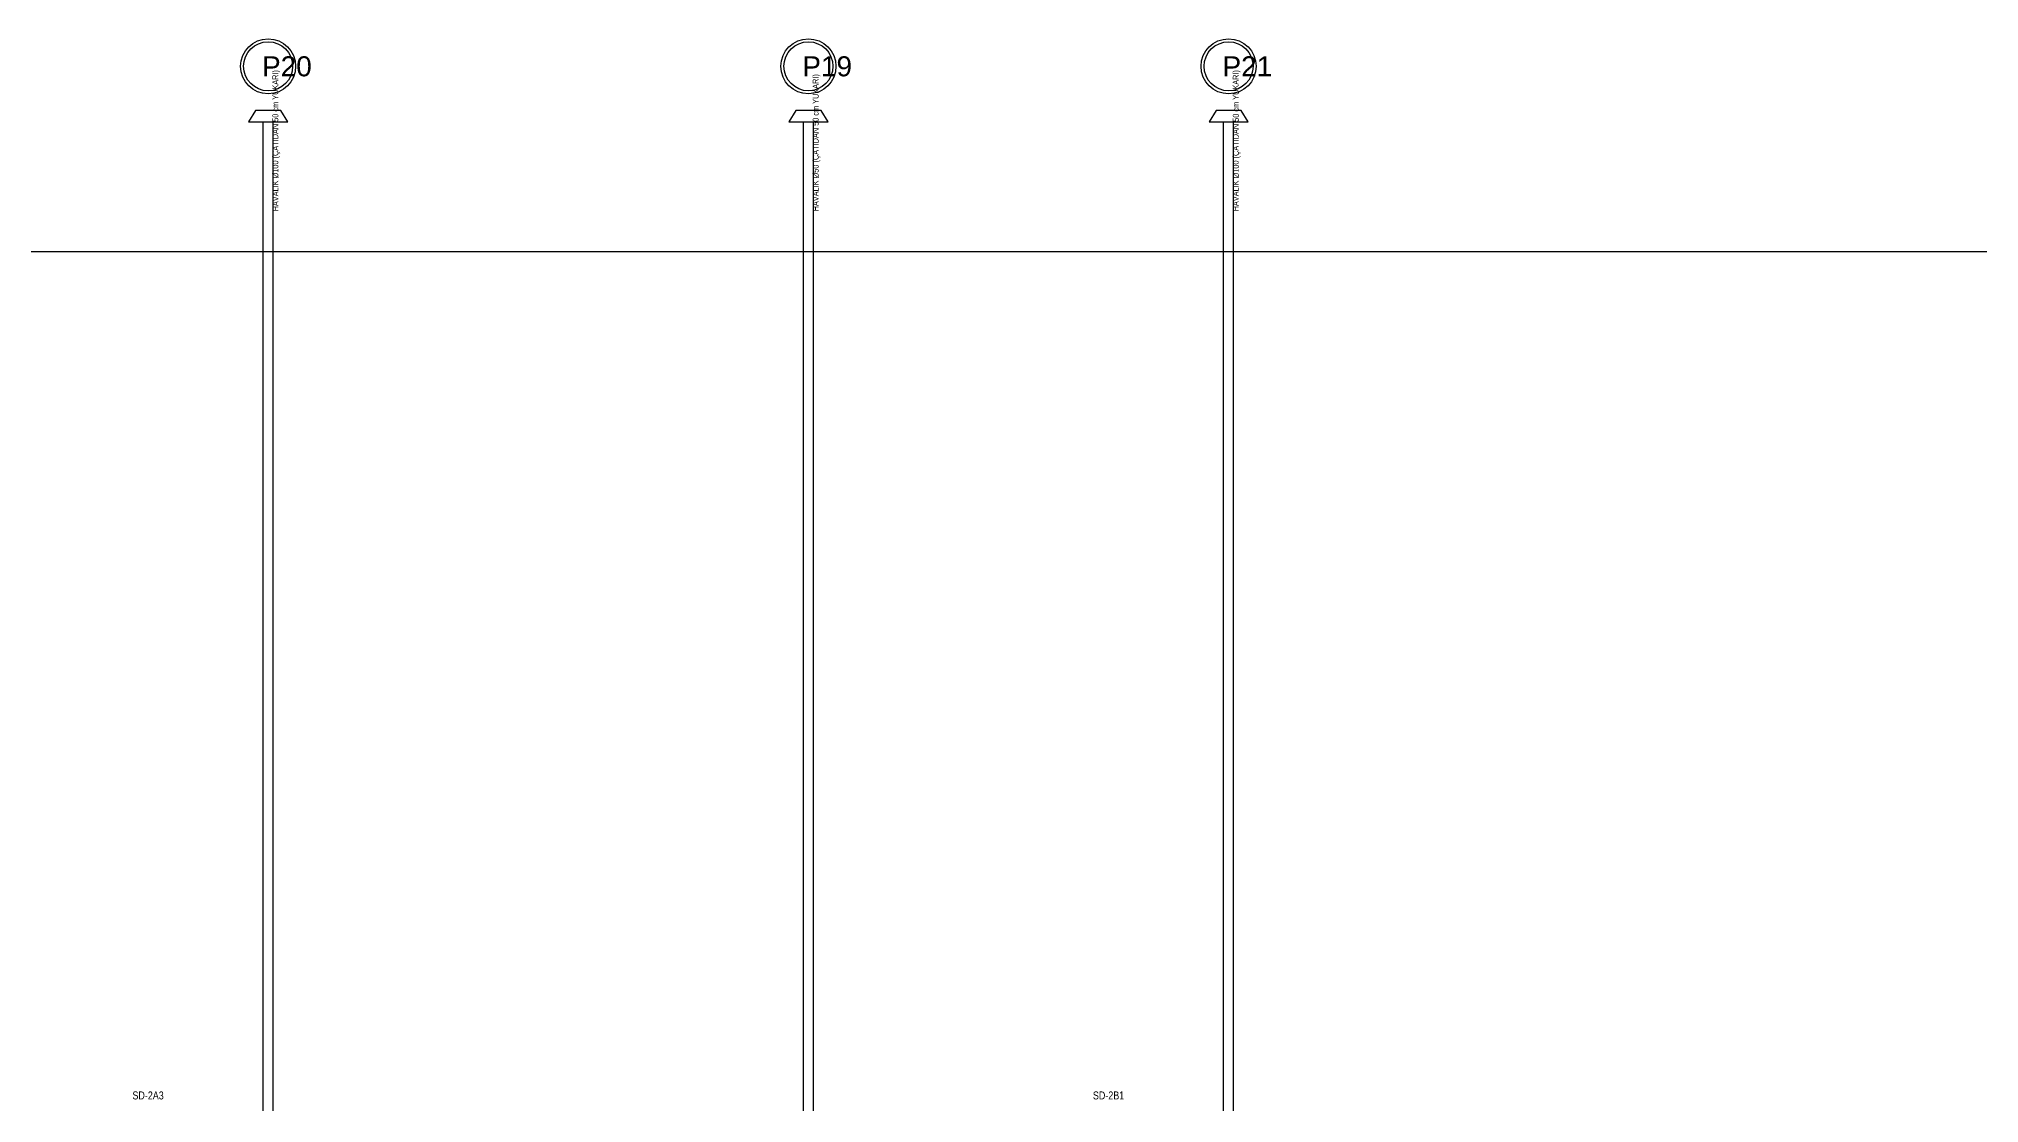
# Model space of a CAD drawing. Header units: centimetres. Extents: x 247996 to 314900, y -468471 to -440326.
# Drawn here: x 264051 to 265990, y -442951 to -441888 of the extents above; entities that cross this region are included whole.
import ezdxf
from ezdxf.enums import TextEntityAlignment as Align

# ---------------------------------------------------------------- set-up
doc = ezdxf.new("R2010")
doc.units = ezdxf.units.CM
doc.layers.add('SCOTT-MTY-PISSU-CAP', color=211, linetype='Continuous', lineweight=30)
for name, color, linetype in [('SCOTT-MTY-PISSU-KOLONNO', 211, 'Continuous'), ('SCOTT-MTY-PVC', 43, 'Continuous'), ('SCOTT-MTY-SAYAC', 3, 'Continuous'), ('SCOTT-MTY-SEMA', 8, 'Continuous')]:
    doc.layers.add(name, color=color, linetype=linetype)
doc.styles.add('ANOTATIVO', font='arial.ttf')
doc.styles.add('ROTAS', font='arial.ttf')

# ---------------------------------------------------------------- blocks, each defined once
blk = doc.blocks.new('MTY-KOLON NO PIS SU')
at = {"color": 6, "linetype": 'Continuous', "ltscale": 100}
blk.add_circle((0, 0), 27.5, dxfattribs=at)
at = {"color": 7, "linetype": 'Continuous', "ltscale": 100}
blk.add_circle((0, 0), 24.5, dxfattribs=at)
at = {"style": 'ANOTATIVO', "width": 0.65}
blk.add_attdef('K', text='', height=20, dxfattribs=at).set_placement((0, 0), align=Align.MIDDLE_LEFT)

msp = doc.modelspace()

# ---------------------------------------------------------------- linework, layer by layer
at = {"layer": 'SCOTT-MTY-PVC'}
for p, q in [((264275, -441990), (264275, -441970.4)), ((264285, -441990), (264285, -441970.4)), ((264815, -441990), (264815, -441970.4)), ((264825, -441990), (264825, -441970.4)), ((265235, -441990), (265235, -441970.4)), ((265245, -441990), (265245, -441970.4)), ((264275, -445910), (264275, -441990)), ((264285, -445910), (264285, -441990)), ((264815, -445910), (264815, -441990)), ((264825, -445910), (264825, -441990)), ((265235, -445910), (265235, -441990)), ((265245, -445910), (265245, -441990))]:
    msp.add_line(p, q, dxfattribs=at)
for points in [[(264260.4, -441970.4), (264299.6, -441970.4), (264292.6, -441959.2), (264267.4, -441959.2)], [(264800.4, -441970.4), (264839.6, -441970.4), (264832.6, -441959.2), (264807.4, -441959.2)], [(265220.4, -441970.4), (265259.6, -441970.4), (265252.6, -441959.2), (265227.4, -441959.2)]]:
    msp.add_lwpolyline(points, close=True, dxfattribs=at)
at = {"layer": 'SCOTT-MTY-SEMA'}
msp.add_lwpolyline([(258900, -442100), (276550, -442100)], dxfattribs=at)

# ---------------------------------------------------------------- block references
at = {"layer": 'SCOTT-MTY-PISSU-KOLONNO'}
ref = msp.add_blockref('MTY-KOLON NO PIS SU', (264280, -441915), dxfattribs=at)
ref.add_attrib('K', 'P20', (264273.9, -441925), dxfattribs={"height": 20, "style": 'ANOTATIVO'})
ref = msp.add_blockref('MTY-KOLON NO PIS SU', (264820, -441915), dxfattribs=at)
ref.add_attrib('K', 'P19', (264813.9, -441925), dxfattribs={"height": 20, "style": 'ANOTATIVO'})
ref = msp.add_blockref('MTY-KOLON NO PIS SU', (265240, -441915), dxfattribs=at)
ref.add_attrib('K', 'P21', (265233.9, -441925), dxfattribs={"height": 20, "style": 'ANOTATIVO'})

# ---------------------------------------------------------------- texts
at = {"layer": 'SCOTT-MTY-PISSU-CAP', "style": 'ROTAS', "width": 0.8}
for s, p in [('HAVALIK Ø100 (ÇATIDAN 50 cm YUKARI)', (264292, -442060)), ('HAVALIK Ø50 (ÇATIDAN 50 cm YUKARI)', (264832, -442060)), ('HAVALIK Ø100 (ÇATIDAN 50 cm YUKARI)', (265252, -442060))]:
    msp.add_text(s, height=6, rotation=90, dxfattribs=at).set_placement(p, align=Align.BOTTOM_LEFT)
at = {"layer": 'SCOTT-MTY-SAYAC', "style": 'ROTAS', "width": 0.8}
for s, p in [('SD-2A3', (264160, -442950)), ('SD-2B1', (265120, -442950))]:
    msp.add_text(s, height=8, dxfattribs=at).set_placement(p, align=Align.BOTTOM_CENTER)

doc.saveas('drawing.dxf')
